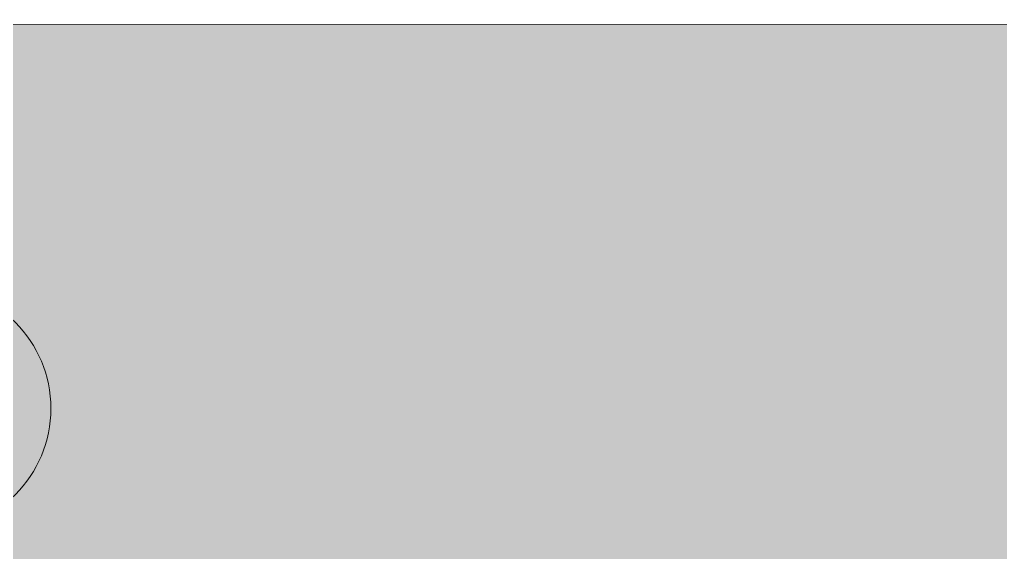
# Model space of a CAD drawing. Header units: millimetres. Extents: x -515342 to 330399, y -224905 to 507333.
# Drawn here: x -341501 to -338675, y 130835 to 132369 of the extents above; entities that cross this region are included whole.
import ezdxf

# ---------------------------------------------------------------- set-up
doc = ezdxf.new("R2010")
doc.units = ezdxf.units.MM
doc.layers.add('Марки помещений', color=7, linetype='Continuous', lineweight=0)
doc.layers.add('экспертиза условные обозначения', color=1, linetype='Continuous', lineweight=0)

# ---------------------------------------------------------------- blocks, each defined once
blk = doc.blocks.new('ASVP_Марка_Помещение_ДваЗначения - Номер Площадь-685795-О_АР_П_2__3_400_План 2 этажа')
at = {"layer": 'Марки помещений'}
blk.add_circle((0, 0), 3.5, dxfattribs=at)

msp = doc.modelspace()

# ---------------------------------------------------------------- hatches: boundary and pattern name
at = {"layer": 'экспертиза условные обозначения'}
h = msp.add_hatch(dxfattribs=at)
h.set_pattern_fill('GRASS', color=3, scale=24)
h.set_pattern_definition([(90, (-374753.14, -34405.7), (-431.0523, 431.0523), [114.3, -747.8046]), (45, (-374753.14, -34405.7), (-431.0523, 431.0523), [114.3, -495.3]), (135, (-374753.14, -34405.7), (-431.0523, -431.0523), [114.3, -495.3])])
h.paths.add_polyline_path([(-373830.759, 132368.6058), (-325040.759, 132348.6058), (-325040.759, 130213.3459), (-340479.8297, 130213.3459), (-345063.8869, 130193.0459), (-345064.5234, 126343.5459), (-353680.6329, 126343.5459), (-353655.2438, 130213.3459), (-357950.759, 130213.3459), (-357950.759, 129963.6058), (-360145.759, 129963.6058), (-361820.759, 129963.6058), (-361820.759, 126768.5459), (-363270.759, 126768.5459), (-363270.759, 129963.6058), (-368108.7107, 129963.6058), (-368108.7107, 129573.6058), (-367956.5149, 129573.6058), (-367956.5149, 123573.6058), (-371280.759, 123573.6058), (-371280.759, 129573.6058), (-370185.759, 129573.6058), (-370185.759, 129963.6058), (-373830.759, 129963.6058)])

# ---------------------------------------------------------------- linework, layer by layer
at = {"layer": 'экспертиза условные обозначения', "color": 3}
msp.add_lwpolyline([(-373830.759, 132368.6058), (-325040.759, 132348.6058)], dxfattribs=at)

# ---------------------------------------------------------------- block references
at = {"layer": 'Марки помещений', "xscale": 99.99999999999993, "yscale": 99.99999999999993, "zscale": 99.99999999999993}
msp.add_blockref('ASVP_Марка_Помещение_ДваЗначения - Номер Площадь-685795-О_АР_П_2__3_400_План 2 этажа', (-341760.628, 131249.5635), dxfattribs=at)

doc.saveas('drawing.dxf')
